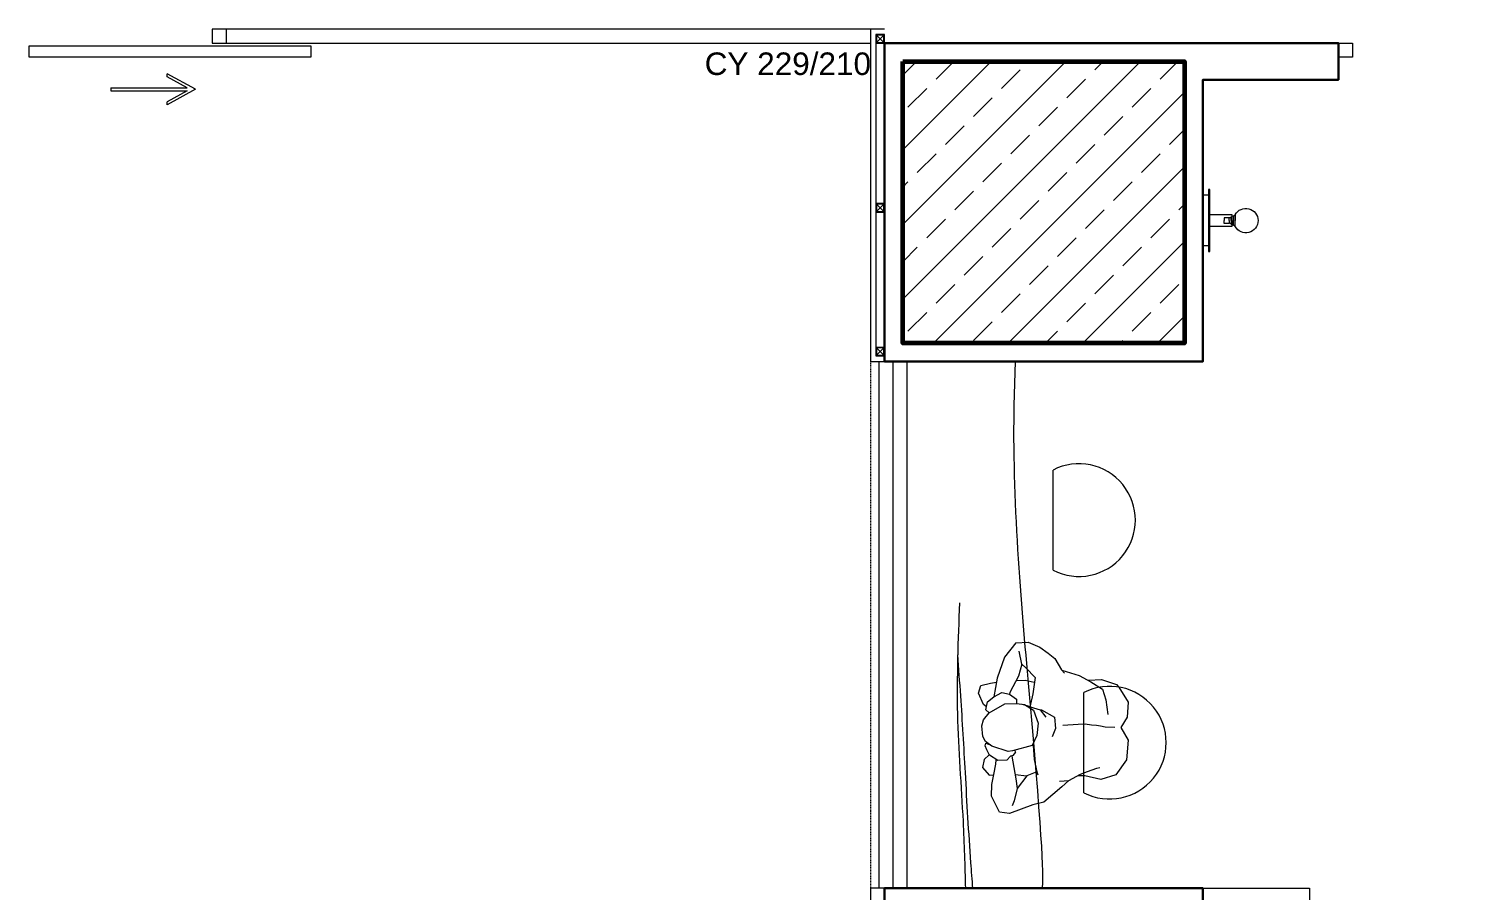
# Model space of a CAD drawing. Header units: millimetres. Extents: x 5429406 to 5440208, y -620941 to -619789.
# Drawn here: x 5432277 to 5432792, y -620181 to -619875 of the extents above; entities that cross this region are included whole.
import ezdxf

# ---------------------------------------------------------------- set-up
doc = ezdxf.new("R2010")
doc.units = ezdxf.units.MM
doc.header["$LTSCALE"] = 0.05
doc.linetypes.add('ACAD_ISO03W100', pattern=[30, 12, -18])
for name, color, linetype, lineweight in [('A-ALÇIPAN', 30, 'Continuous', 30), ('ARK_METAL', 252, 'Continuous', 15), ('f_kolon tarama', 252, 'Continuous', 5), ('f_nitelikli cam', 4, 'Continuous', 9), ('KOLON', 165, 'Continuous', 60), ('TEFRIS', 251, 'Continuous', 9), ('tefriş', 45, 'Continuous', 18)]:
    doc.layers.add(name, color=color, linetype=linetype, lineweight=lineweight)
doc.layers.add('f_özel_üretim', color=7, linetype='Continuous', lineweight=9, true_color=0xd1c9a3)
doc.styles.get("Standard").update_dxf_attribs({"font": 'arial.ttf'})

# ---------------------------------------------------------------- blocks, each defined once
blk = doc.blocks.new('kutu')
for points in [[(10262.54, 16668.8), (10265.54, 16668.8), (10265.54, 16665.8), (10262.54, 16665.8)], [(10262.74, 16668.6), (10265.34, 16668.6), (10265.34, 16666), (10262.74, 16666)]]:
    blk.add_lwpolyline(points, close=True)
for points in [[(10262.74, 16668.6), (10265.34, 16666)], [(10262.74, 16666), (10265.34, 16668.6)]]:
    blk.add_lwpolyline(points)
blk = doc.blocks.new('*U31')
blk.add_lwpolyline([(149.66, -7.69), (19.66, -7.69), (19.66, -3.69), (149.66, -3.69)], close=True)
for points in [[(-50.34, -13.69), (-45.34, -13.69), (-45.34, -8.69), (-50.34, -8.69)], [(89.66, -13.69), (84.66, -13.69), (84.66, -8.69), (89.66, -8.69)]]:
    blk.add_lwpolyline(points)
blk = doc.blocks.new('A$C6E062FC4')
for p, q in [((8.58, 113.25), (3.02, 103.25)), ((8.08, 110.29), (4.17, 103.25)), ((8.08, 83.25), (8.08, 110.29)), ((8.58, 113.25), (14.13, 103.25)), ((9.08, 110.29), (12.98, 103.25)), ((9.08, 83.25), (9.08, 110.29)), ((3.02, 103.25), (4.17, 103.25)), ((12.98, 103.25), (14.13, 103.25)), ((9.08, 83.25), (8.08, 83.25))]:
    blk.add_line(p, q)
blk = doc.blocks.new('insanplanoturan2')
for p, q in [((-4.35, 28), (-8.09, 30.21)), ((-3.59, 26.87), (-4.35, 28)), ((1.11, 27.39), (-1.54, 25.72)), ((3.27, 27.84), (1.11, 27.39)), ((7, 27.12), (3.27, 27.84)), ((8.63, 26), (7, 27.12)), ((10.14, 23.59), (8.63, 26)), ((10.17, 25.88), (9.26, 25.73)), ((11.6, 25.19), (10.17, 25.88)), ((13.24, 24.16), (15.05, 25.76)), ((15.05, 25.76), (17.91, 26.13)), ((17.91, 26.13), (20.4, 23.48)), ((-1.54, 25.72), (-5.35, 20.45)), ((9.26, 25.73), (9.56, 24.52)), ((11.39, 17.65), (10.14, 23.59)), ((13.37, 24.07), (11.6, 25.19)), ((14.98, 20.87), (13.37, 24.07)), ((14.48, 17.79), (14.98, 20.87)), ((16.27, 21.48), (14.74, 21.5)), ((14.98, 20.87), (14.98, 20.87)), ((20.07, 21.81), (16.27, 21.48)), ((23.66, 22.17), (20.07, 21.81)), ((20.4, 23.48), (20.2, 21.81)), ((27.76, 21.89), (23.66, 22.17)), ((33.11, 18.44), (27.76, 21.89)), ((-27.28, 18.74), (-27.93, 14.41)), ((-27.28, 18.74), (-27.28, 18.74)), ((-19.98, 15.91), (-24.48, 17.29)), ((-18.79, 14.34), (-19.98, 15.91)), ((-14.03, 17.26), (-14.37, 14.2)), ((-5.35, 20.45), (-5.85, 16.43)), ((-5.85, 16.43), (-5.83, 13.53)), ((8.41, 9.37), (10.99, 16.09)), ((10.99, 16.09), (11.39, 17.65)), ((11.39, 14.95), (12.59, 15.84)), ((12.59, 15.84), (12.97, 16.66)), ((12.94, 16.13), (20.72, 13.88)), ((12.97, 16.66), (14.48, 17.79)), ((33.27, 14.87), (33.11, 18.44)), ((-27.93, 14.41), (-26.55, 10.2)), ((-15.71, 10.73), (-18.79, 14.34)), ((-15.71, 10.73), (-9.91, 10.95)), ((-14.37, 14.2), (-14.05, 10.87)), ((-9.91, 10.95), (-5.08, 11.6)), ((-5.85, 14.49), (-5.54, 12.71)), ((-5.83, 13.53), (-4.08, 10.14)), ((-5.54, 12.71), (-4.92, 10.26)), ((11.39, 14.95), (10.64, 15.16)), ((19.31, 14.28), (19.29, 10.2)), ((19.29, 10.2), (24.16, 13.11)), ((20.72, 13.88), (24.16, 13.11)), ((24.16, 13.11), (28.65, 13.7)), ((28.65, 13.7), (30.45, 14.23)), ((29.4, 7.03), (33.27, 14.87)), ((-26.55, 10.2), (-24.71, 6.99)), ((-24.71, 6.99), (-23.11, 4.46)), ((-4.92, 10.26), (-4.51, 7.82)), ((-4.51, 7.82), (-2.1, 5.49)), ((-4.51, 7.82), (-4.46, 7.27)), ((-4.46, 7.27), (-2.36, 2.53)), ((-4.08, 10.14), (0.35, 8.04)), ((0.35, 8.04), (4.73, 8.08)), ((4.73, 8.08), (8.41, 9.37)), ((8.28, 9.05), (13.28, 8.1)), ((13.28, 8.1), (17.61, 6.77)), ((17.61, 6.77), (19.29, 10.2)), ((17.61, 6.77), (18.58, 6.35)), ((28.03, 3.22), (29.4, 7.03)), ((-23.11, 4.46), (-19.37, 1.75)), ((-19.37, 1.75), (-18.3, 0.57)), ((-19.26, 1.62), (-18.03, -4.75)), ((-2.36, 2.53), (1.56, 1.75)), ((1.56, 1.75), (4.62, 2.65)), ((22.01, -2.61), (28.03, 3.22)), ((-18.03, -4.75), (-16.17, -9.13)), ((0.13, -0.8), (-0.81, -6.09)), ((19.46, -4.88), (16.82, -8.79)), ((20, -1.56), (19.46, -4.88)), ((19.46, -4.88), (22.01, -2.61)), ((-16.62, -8.22), (-17.35, -12.82)), ((-16.17, -9.13), (-14.03, -13.42)), ((-0.81, -6.09), (-1.17, -8.58)), ((-1.17, -8.58), (-1.05, -10.85)), ((16.82, -8.79), (15.63, -11.06)), ((17.24, -10.34), (17.46, -7.85)), ((-17.35, -12.82), (-16.11, -18.21)), ((-14.03, -13.42), (-10.4, -15.06)), ((-10.4, -15.06), (-5.21, -16.27)), ((-1.05, -10.85), (-1.05, -12.66)), ((-1.05, -12.66), (-1.01, -14.11)), ((-1.01, -14.11), (-0.73, -15.8)), ((14.16, -14.24), (13.76, -15.31)), ((15.63, -11.06), (14.16, -14.24)), ((17.93, -16.07), (17.24, -10.34)), ((-16.11, -18.21), (-15.32, -19.11)), ((-15.32, -19.11), (-10.35, -22.99)), ((-0.73, -15.8), (-0.99, -19.23)), ((15.74, -21.26), (17.93, -16.07)), ((-10.35, -22.99), (-5, -23.15)), ((-5, -23.15), (-1.15, -21.36)), ((-1.15, -21.36), (3.07, -24.4)), ((3.07, -24.4), (10.13, -24.5)), ((10.13, -24.5), (15.74, -21.26))]:
    blk.add_line(p, q)
for points in [[(-8.09, 30.21), (-10.88, 29.66), (-12.15, 26.27), (-12.64, 24.24)], [(-1.54, 25.72), (-2.54, 26.97), (-5.37, 26.69), (-7.35, 24.57), (-9.19, 21.89), (-8.9, 19.21), (-7.35, 16.52), (-5.85, 16.43)], [(-27.28, 18.74), (-21.76, 22.31), (-14.13, 24.15), (-7.35, 24.57)], [(-19.98, 15.91), (-15.55, 16.66), (-9.47, 19.07), (-8.9, 19.21)]]:
    blk.add_lwpolyline(points)
blk = doc.blocks.new('xccxc')
at = {"rotation": 180}
blk.add_blockref('insanplanoturan2', (220488.91, -31825.14), dxfattribs=at)
blk = doc.blocks.new('ddafadsasdf')
at = {"layer": 'ARK_METAL'}
for p, q in [((5428492.97, -624507.51), (5428492.97, -624509.62)), ((5428492.97, -624511.74), (5428492.97, -624509.62)), ((5428493.61, -624507.89), (5428493.61, -624509.62)), ((5428493.61, -624511.36), (5428493.61, -624509.62)), ((5428494.33, -624509.62), (5428494.33, -624508.31)), ((5428494.33, -624509.62), (5428494.33, -624510.94))]:
    blk.add_line(p, q, dxfattribs=at)
for points in [[(5428495.1, -624509.62), (5428495.1, -624508.61), (5428496.85, -624508.61), (5428496.85, -624509.62)], [(5428495.1, -624509.62), (5428495.1, -624510.64), (5428496.85, -624510.64), (5428496.85, -624509.62)]]:
    blk.add_lwpolyline(points, dxfattribs=at)
for centre, radius, start, end in [((5428489.18, -624509.62), 4.33, 29.1775, 180), ((5428489.18, -624509.62), 4.33, 180, 330.8225), ((5428493.18, -624509.47), 1.64, 45.4176, 74.7941), ((5428493.18, -624509.78), 1.64, 285.2059, 314.5824)]:
    blk.add_arc(centre, radius, start, end, dxfattribs=at)
for points, knots in [([(5428492.97, -624507.56, 115.6), (5428493, -624507.61, 115.6), (5428493.08, -624507.71, 115.6), (5428493.25, -624507.83, 115.6), (5428493.43, -624507.93, 115.6), (5428493.56, -624508, 115.6), (5428493.61, -624508.03, 115.6)], [0.0089606, 0.0089606, 0.0089606, 0.0089606, 0.1003629, 0.1954557, 0.3128324, 0.4011128, 0.4011128, 0.4011128, 0.4011128]), ([(5428492.97, -624511.69, 115.6), (5428493, -624511.64, 115.6), (5428493.08, -624511.54, 115.6), (5428493.25, -624511.41, 115.6), (5428493.43, -624511.31, 115.6), (5428493.56, -624511.25, 115.6), (5428493.61, -624511.22, 115.6)], [0.0089606, 0.0089606, 0.0089606, 0.0089606, 0.1003629, 0.1954557, 0.3128324, 0.4011128, 0.4011128, 0.4011128, 0.4011128]), ([(5428494.33, -624508.39), (5428494.38, -624508.44), (5428494.49, -624508.53), (5428494.7, -624508.67), (5428494.92, -624508.69), (5428495.06, -624508.69), (5428495.1, -624508.69)], [0.0416286, 0.0416286, 0.0416286, 0.0416286, 0.1364849, 0.2565283, 0.3956609, 0.4554102, 0.4554102, 0.4554102, 0.4554102]), ([(5428494.33, -624510.86), (5428494.38, -624510.81), (5428494.49, -624510.72), (5428494.7, -624510.58), (5428494.92, -624510.56), (5428495.06, -624510.56), (5428495.1, -624510.56)], [0.0416286, 0.0416286, 0.0416286, 0.0416286, 0.1364849, 0.2565283, 0.3956609, 0.4554102, 0.4554102, 0.4554102, 0.4554102])]:
    blk.add_open_spline(points, degree=3, knots=knots, dxfattribs=at)
at = {"layer": 'tefriş', "color": 2, "linetype": 'Continuous'}
for p, q in [((5428502.41, -624500.62), (5428504.16, -624500.62)), ((5428504.41, -624500.87), (5428504.41, -624518.37)), ((5428494.01, -624507.62), (5428502.01, -624507.62)), ((5428494.01, -624511.62), (5428494.01, -624507.62)), ((5428494.01, -624507.62), (5428502.01, -624507.62)), ((5428502.01, -624511.62), (5428494.01, -624511.62)), ((5428502.41, -624518.62), (5428504.16, -624518.62))]:
    blk.add_line(p, q, dxfattribs=at)
blk.add_lwpolyline([(5428502.41, -624498.62), (5428502.41, -624520.62), (5428502.01, -624520.62), (5428502.01, -624498.62)], close=True, dxfattribs=at)
for centre, start, end in [((5428504.16, -624500.87), 0, 90), ((5428504.16, -624518.37), 270, 0)]:
    blk.add_arc(centre, 0.25, start, end, dxfattribs=at)

msp = doc.modelspace()

# ---------------------------------------------------------------- hatches: boundary and pattern name
at = {"layer": 'f_kolon tarama', "transparency": 33554541}
h = msp.add_hatch(dxfattribs=at)
h.set_pattern_fill('ANSI33', color=256, scale=75, style=0)
h.set_pattern_definition([(45, (5343801.725, -733761.15), (-13.2582521, 13.2582521), []), (45, (5343814.983, -733761.15), (-13.2582521, 13.2582521), [9.375, -4.6875])])
h.paths.add_polyline_path([(5432587.08, -619886.36), (5432687.08, -619886.36), (5432687.08, -619986.36), (5432587.08, -619986.36)])

# ---------------------------------------------------------------- linework, layer by layer
at = {"layer": 'A-ALÇIPAN', "transparency": 33554541, "elevation": -245.25}
for points in [[(5432580.58, -619879.86), (5432741.68, -619879.86), (5432741.68, -619892.86), (5432693.58, -619892.86), (5432693.58, -619992.86), (5432580.58, -619992.86)], [(5432580.58, -619879.86), (5432580.58, -619992.86)], [(5432580.58, -620179.86), (5432693.58, -620179.86), (5432693.58, -620292.86), (5432587.14, -620292.86)], [(5432580.58, -620179.86), (5432580.58, -620290.41)]]:
    msp.add_lwpolyline(points, dxfattribs=at)
at = {"layer": 'f_nitelikli cam', "transparency": 33554541, "elevation": -245.25}
for points in [[(5432575.58, -619874.85), (5432342.08, -619874.85), (5432342.08, -619879.85), (5432575.58, -619879.85)], [(5432347.08, -619874.85), (5432347.08, -619879.85)], [(5432578.58, -619992.86), (5432578.58, -620179.86)], [(5432583.58, -619992.86), (5432583.58, -620179.86)]]:
    msp.add_lwpolyline(points, dxfattribs=at)
msp.add_lwpolyline([(5432277.08, -619880.85), (5432377.08, -619880.85), (5432377.08, -619884.85), (5432277.08, -619884.85)], close=True, dxfattribs=at)
at = {"layer": 'f_özel_üretim', "transparency": 33554541, "elevation": -245.25}
for points in [[(5432580.58, -619874.85), (5432575.58, -619874.85), (5432575.58, -619992.86), (5432580.58, -619992.86)], [(5432580.58, -619876.85), (5432577.58, -619876.85), (5432577.58, -619990.86), (5432580.58, -619990.86)], [(5432580.58, -620179.86), (5432575.58, -620179.86), (5432575.58, -620290.41)]]:
    msp.add_lwpolyline(points, dxfattribs=at)
at = {"layer": 'f_özel_üretim', "linetype": 'ACAD_ISO03W100', "ltscale": 0.2, "transparency": 33554541, "elevation": -245.25}
for points in [[(5432575.58, -619992.86), (5432575.58, -620179.86)], [(5432583.58, -619992.86), (5432583.58, -620179.86)]]:
    msp.add_lwpolyline(points, dxfattribs=at)
at = {"layer": 'KOLON', "transparency": 33554541, "elevation": -245.25}
msp.add_lwpolyline([(5432587.08, -619886.36), (5432687.08, -619886.36), (5432687.08, -619986.36), (5432587.08, -619986.36)], close=True, dxfattribs=at)
at = {"layer": 'TEFRIS', "linetype": 'ByBlock', "transparency": 33554541, "elevation": -245.25}
msp.add_lwpolyline([(5432693.58, -620179.86), (5432731.4, -620179.86), (5432731.4, -620292.59), (5432693.58, -620292.59)], close=True, dxfattribs=at)
at = {"layer": 'tefriş', "transparency": 33554541}
for p, q in [((5432640.4, -620066.95), (5432640.4, -620031.43)), ((5432651.33, -620145.96), (5432651.33, -620110.44))]:
    msp.add_line(p, q, dxfattribs=at)
at = {"layer": 'tefriş', "transparency": 33554541, "elevation": -245.25}
msp.add_lwpolyline([(5432588.58, -619992.86), (5432588.58, -620179.86)], dxfattribs=at)
at = {"layer": 'tefriş', "transparency": 33554541}
for centre in [(5432649.6, -620049.19), (5432660.54, -620128.2)]:
    msp.add_arc(centre, 20, 242.5967, 117.4033, dxfattribs=at)
for points, knots in [([(5432636.56, -620179.86, -156.94), (5432637.23, -620177.39, -78.95), (5432636.59, -620157.91, 20.32), (5432625.48, -620039.76, -0.51), (5432626.86, -619999.76, -0.12), (5432627.11, -619992.86, -0.03)], [67.584339, 67.584339, 67.584339, 67.584339, 254.055987, 354.070549, 374.974586, 374.974586, 374.974586, 374.974586]), ([(5432607.22, -620078.54), (5432606.7, -620091.74), (5432605.69, -620117.65), (5432608.48, -620151.38), (5432609.11, -620171.97), (5432609.32, -620179.86)], [0, 0, 0, 0, 39.577208, 77.719782, 101.390963, 101.390963, 101.390963, 101.390963]), ([(5432611.95, -620179.86), (5432611.71, -620176.86), (5432610.65, -620163.18), (5432609.41, -620140.42), (5432608, -620115.79), (5432606.95, -620101.86), (5432606.58, -620096.98)], [4.219976, 4.219976, 4.219976, 4.219976, 13.25415, 45.388528, 72.588614, 87.274942, 87.274942, 87.274942, 87.274942])]:
    msp.add_open_spline(points, degree=3, knots=knots, dxfattribs=at)

# ---------------------------------------------------------------- block references
at = {"layer": 'f_nitelikli cam', "transparency": 33554541, "xscale": -1}
for name, p, rotation in [('*U31', (5432792.02, -619893.55, -245.25), 180), ('A$C6E062FC4', (5432222.84, -619904.84, -245.25), 270)]:
    msp.add_blockref(name, p, dxfattribs=dict(at, rotation=rotation))
at = {"layer": 'f_özel_üretim', "transparency": 33554541, "xscale": -1, "rotation": 180}
for p in [(5422315.03, -603211.04, -245.25), (5422315.03, -603271.04, -245.25), (5422315.03, -603322.06, -245.25)]:
    msp.add_blockref('kutu', p, dxfattribs=at)
at = {"layer": 'tefriş', "transparency": 33554541, "xscale": -1}
msp.add_blockref('ddafadsasdf', (10861197.99, 4566.76, -245.25), dxfattribs=at)
at = {"layer": 'tefriş', "transparency": 33554541, "xscale": -1, "rotation": 264.2215082948958}
msp.add_blockref('xccxc', (5442107.12, -842694.53), dxfattribs=at)

# ---------------------------------------------------------------- texts
at = {"layer": 'f_nitelikli cam', "transparency": 33554541, "insert": (5432575.83, -619891.29, -245.25), "char_height": 8, "attachment_point": 9}
msp.add_mtext_dynamic_manual_height_columns('CY 229/210', width=114.8595, gutter_width=1, heights=[0], dxfattribs=at)

doc.saveas('drawing.dxf')
